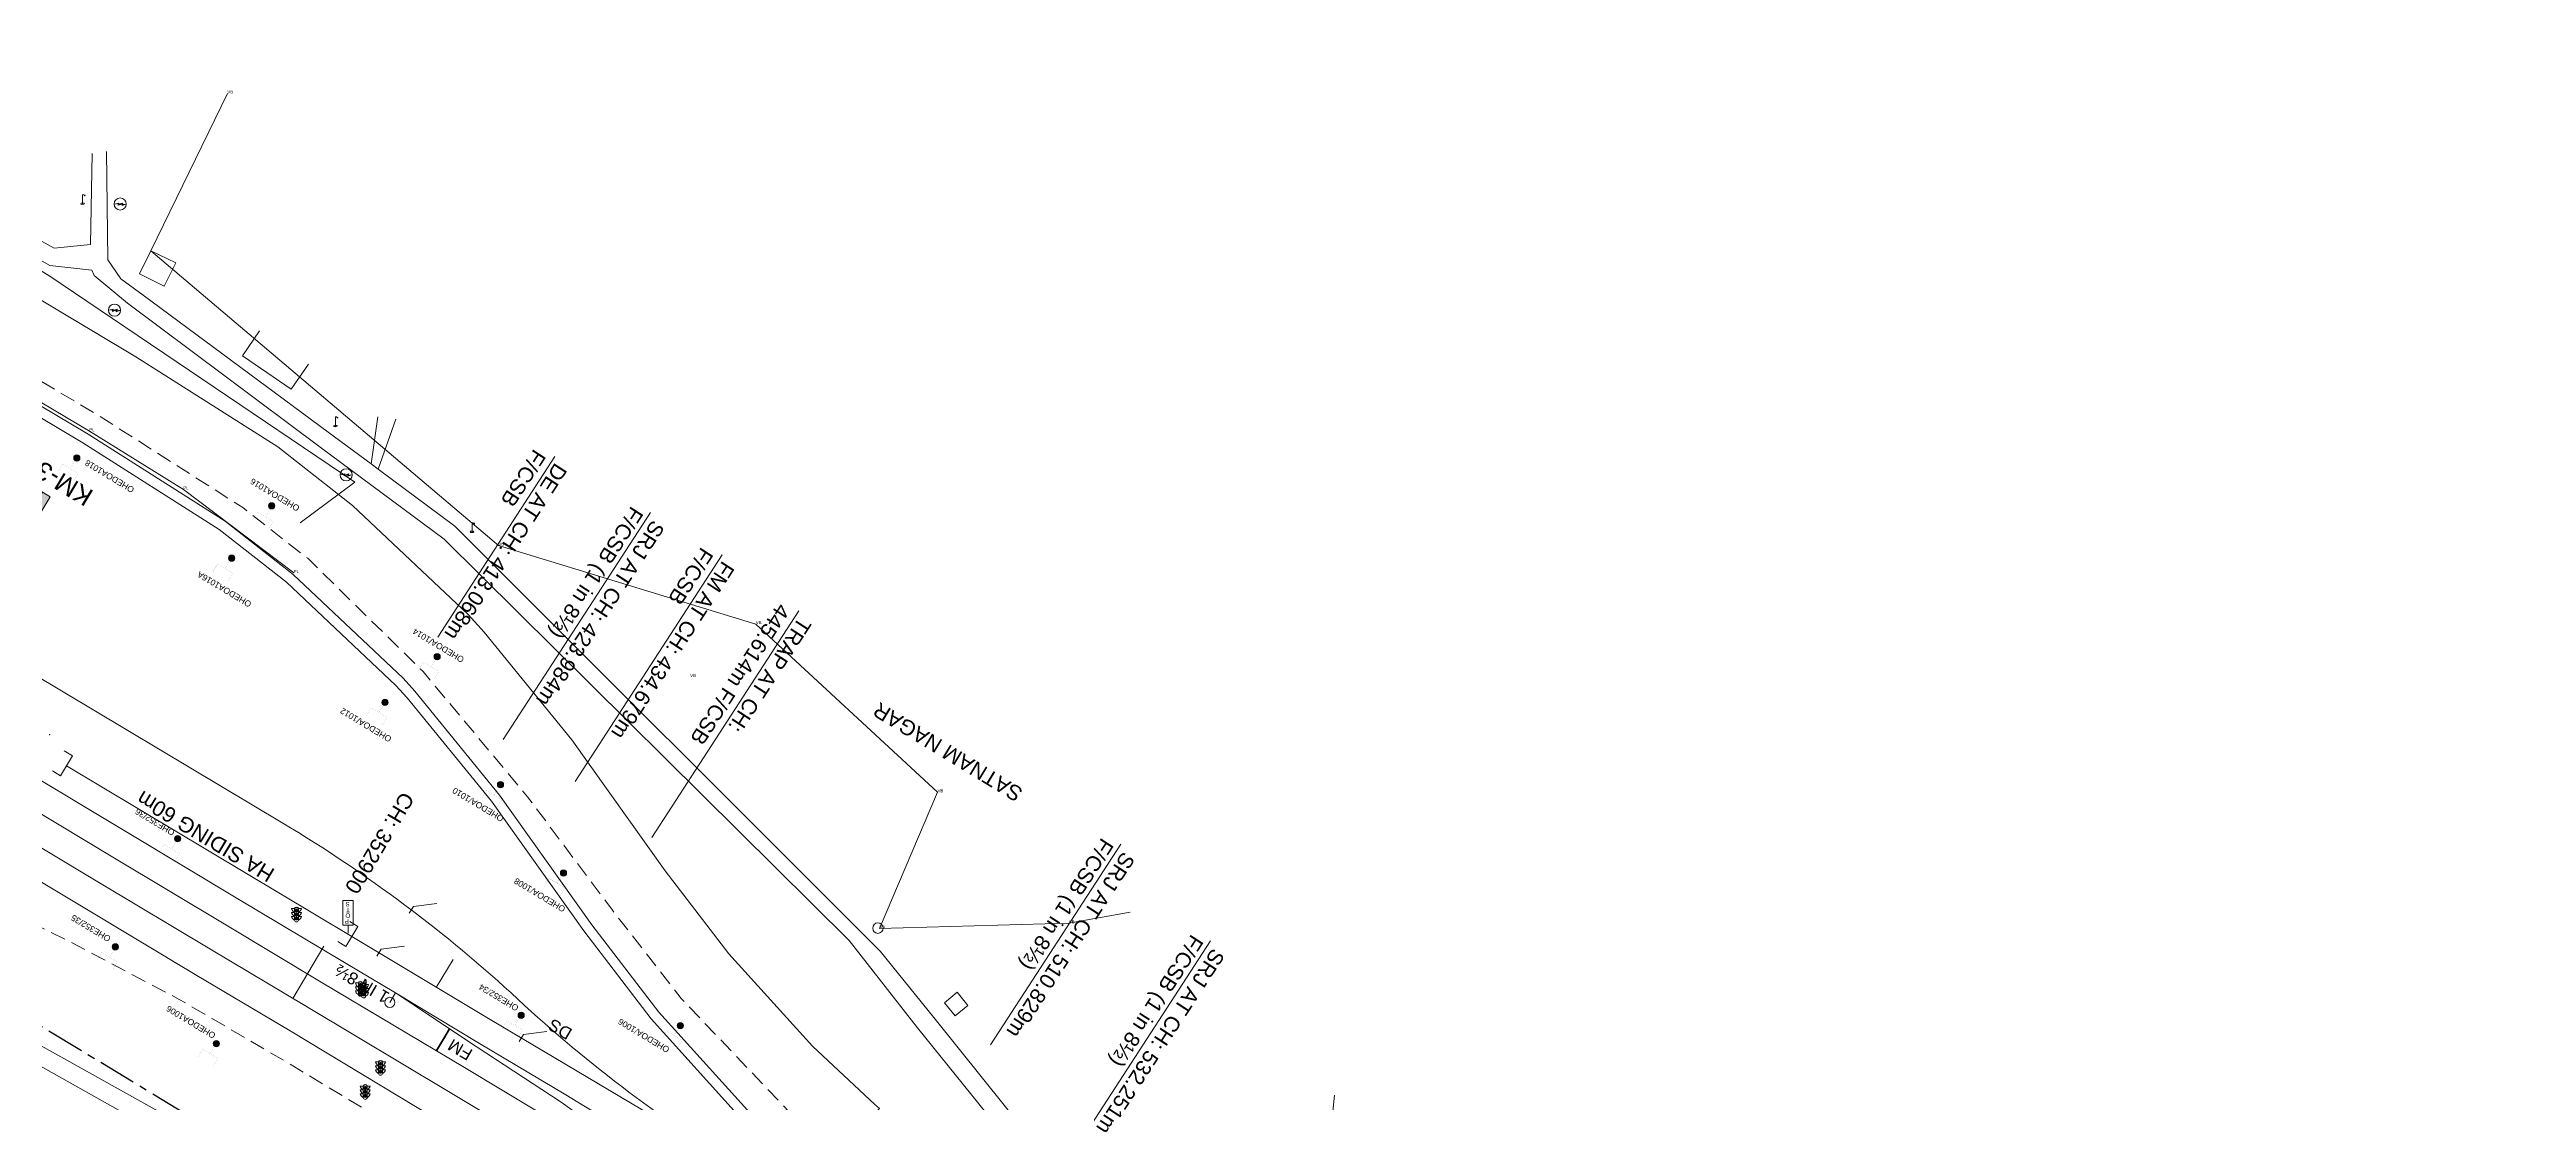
# Model space of a CAD drawing. Header units: feet. Extents: x 593168 to 611286, y 3401475 to 3412398.
# Drawn here: x 600156.6 to 600564.8, y 3408131.5 to 3408305 of the extents above; entities that cross this region are included whole.
import ezdxf
from ezdxf.enums import TextEntityAlignment as Align

# ---------------------------------------------------------------- set-up
doc = ezdxf.new("R2010")
doc.units = ezdxf.units.FT
doc.header["$MEASUREMENT"] = 0
doc.linetypes.add('CENTER', pattern=[2, 1.25, -0.25, 0.25, -0.25])
doc.linetypes.add('DASHED', pattern=[0.75, 0.5, -0.25])
for name, color, linetype, lineweight in [('Compound Wall', 251, 'Continuous', 0), ("DORAHA STN. SRJ's", 251, 'Continuous', 0), ('Electric Pole', 251, 'Continuous', 0), ('Exg track', 7, 'Continuous', 0), ('Existing IR Chainage', 7, 'Continuous', 0), ('Existing IR Track', 143, 'Continuous', 0), ('IR PROP. DETAILS', 190, 'Continuous', 0), ('KM STONE', 7, 'Continuous', 0), ('Lamp_Post', 251, 'Continuous', 0), ('OHE MAST', 8, 'Continuous', 0), ('OHE MAST TEXT', 8, 'Continuous', 0), ('Pipe Line', 4, 'Continuous', 0), ('Platform', 7, 'Continuous', 0), ('Religious_Place', 251, 'Continuous', 0), ('Residential Building Semipucca', 251, 'Continuous', 0), ('Sign Board', 251, 'Continuous', 0), ('SRJ13A', 251, 'Continuous', 0), ('STOP', 251, 'Continuous', 0), ('Subroad Edge', 34, 'Continuous', 0), ('Village Area', 251, 'Continuous', 0), ('Village Area text', 251, 'Continuous', 0), ('Village Name', 7, 'Continuous', 0), ('Well', 5, 'Continuous', 0)]:
    doc.layers.add(name, color=color, linetype=linetype, lineweight=lineweight)
doc.layers.add('Existing Railway Boundary', color=7, linetype='CENTER')
doc.styles.add('CUT-FILL', font='cut-fill.shx', dxfattribs={"height": 2})
doc.styles.get("Standard").update_dxf_attribs({"font": 'arial.ttf'})
doc.styles.add('Style-Arial', font='arial.ttf')
doc.styles.add('Vill txt', font='arial.ttf', dxfattribs={"height": 3})

# ---------------------------------------------------------------- blocks, each defined once
blk = doc.blocks.new('EP')
blk.add_hatch(color=8).paths.add_polyline_path([(-0.21, -0.05), (-0.21, 0.16), (-0.93, -0.01), (-0.31, 0.07), (-0.31, -0.19), (0.31, 0), (0.31, -0.24), (0.94, -0.01), (0.41, -0.1), (0.43, 0.15)])
at = {"color": 8}
for p, q in [((-0.93, -0.01), (-0.21, 0.16)), ((-0.31, 0.07), (-0.93, -0.01)), ((-0.31, -0.19), (-0.31, 0.07)), ((0.31, 0), (-0.31, -0.19)), ((-0.21, 0.16), (-0.21, -0.05)), ((-0.21, -0.05), (0.43, 0.15)), ((0.31, -0.24), (0.31, 0)), ((0.43, 0.15), (0.41, -0.1)), ((0.94, -0.01), (0.31, -0.24)), ((0.41, -0.1), (0.94, -0.01))]:
    blk.add_line(p, q, dxfattribs=at)
blk.add_circle((0, 0), 1, dxfattribs=at)
blk = doc.blocks.new('LP')
for points in [[(0, 0), (0, 1.5)], [(0.25, 1.35), (0.44, 1.35)]]:
    blk.add_lwpolyline(points)
for centre, radius, start, end in [((0.07, 0.99), 0.519, 57.6425, 97.3165), ((0.34, 1.33), 0.094, 11.7012, 168.0476)]:
    blk.add_arc(centre, radius, start, end)
at = {"extrusion": (0, 0, -1)}
blk.add_ellipse((0, 0.01), major_axis=(0.308, 0), ratio=0.400495, dxfattribs=at)
blk.add_ellipse((0.35, 1.36), major_axis=(0.0017, 0.0438), ratio=0.461056, start_param=1.74022, end_param=4.575836)
blk = doc.blocks.new('SIG')
for color, points in [(1, [(-0.22, 0.42, 0.180295), (-0.01, 0.33, -0.00255), (0.01, 0.33, -0.00255), (0.02, 0.33, 0.180295), (0.23, 0.42, -0.002654), (0.25, 0.44, 0.184495), (0.33, 0.65, 1.000001), (-0.32, 0.65, 0.184495), (-0.24, 0.44, -0.002654)]), (2, [(0.23, -0.23, -0.002654), (0.25, -0.21, 0.184495), (0.33, 0.01, 1.000001), (-0.32, 0.01, 0.184495), (-0.24, -0.21, -0.002654), (-0.22, -0.23, 0.180295), (-0.01, -0.32, -0.00255), (0.01, -0.32, -0.00255), (0.02, -0.32, 0.180295)]), (3, [(0.23, -0.88, -0.002654), (0.25, -0.86, 0.184495), (0.33, -0.64, 1.000001), (-0.32, -0.64, 0.184495), (-0.24, -0.86, -0.002654), (-0.22, -0.88, 0.395599)])]:
    blk.add_hatch(color=color).paths.add_polyline_path(points)
for p, q in [((-0.31, 0.98), (-0.32, -0.9)), ((0.33, -0.9), (0.32, 0.98))]:
    blk.add_line(p, q)
for points in [[(-0.31, 0.98), (-0.81, 0.98, 0.198758), (-0.42, 0.41, 0.003814), (-0.31, 0.39, 0.003814)], [(-0.31, 0.33), (-0.81, 0.33, 0.198758), (-0.42, -0.23, 0.003727), (-0.32, -0.26, 0.003727)], [(0.32, 0.98), (0.82, 0.98, -0.198758), (0.44, 0.41, -0.003814), (0.32, 0.39, -0.003814)], [(0.32, 0.33), (0.82, 0.33, -0.198758), (0.44, -0.23, -0.003727), (0.33, -0.26, -0.003727)], [(-0.32, -0.32), (-0.81, -0.32, 0.198758), (-0.42, -0.88, 0.003639), (-0.32, -0.9)], [(0.33, -0.32), (0.82, -0.32, -0.198758), (0.44, -0.88, -0.003639), (0.33, -0.9)]]:
    blk.add_lwpolyline(points, format="xyb")
for centre, radius, start, end in [((0.01, 0.91), 0.324, 12.4049, 167.5951), ((0.01, 0.81), 0.357, 27.7578, 152.2422), ((0.01, -0.9), 0.324, 181.4572, 358.5428)]:
    blk.add_arc(centre, radius, start, end)
blk = doc.blocks.new('STOP')
at = {"layer": 'SRJ13A'}
blk.add_lwpolyline([(0.84, 5.38), (-0.84, 5.38), (-0.84, 1.32), (0.84, 1.32)], close=True, dxfattribs=at)
blk.add_lwpolyline([(0, 1.32), (0, 0)], dxfattribs=at)
at = {"layer": 'SRJ13A', "style": 'CUT-FILL'}
for s, p in [('S', (0.27, 5.16)), ('T', (0.31, 4.2)), ('P', (0.13, 2.3)), ('O', (0.37, 3.27))]:
    blk.add_text(s, height=0.739, rotation=180, dxfattribs=at).set_placement(p)
blk = doc.blocks.new('KM POST PLAN')
h = blk.add_hatch(color=256)
h.dxf.hatch_style = 1
h.paths.add_polyline_path([(0, -8.47), (-3, -8.47), (-3, -20), (0, -20)])
h.paths.add_polyline_path([(0, -8.47), (0, 0), (-6.25, -8.47)])
for points in [[(0, 0), (-6.25, -8.47), (6.25, -8.47)], [(0, 0), (0, -20)], [(0, 0), (6.25, -8.47)], [(3, -8.47), (3, -20), (-3, -20), (-3, -8.47)]]:
    blk.add_lwpolyline(points)
at = {"style": 'Style-Arial'}
blk.add_attdef('KM-POST', text='', height=6, dxfattribs=at).set_placement((0, -26, -263.95), align=Align.MIDDLE_CENTER)
blk = doc.blocks.new('OHE MAST')
h = blk.add_hatch(color=256)
h.dxf.hatch_style = 1
edge = h.paths.add_edge_path()
edge.add_arc((0, 0), 0.514, 0, 360)
at = {"const_width": 0.01}
for points in [[(1.5, 3.5), (1.5, 2), (-1.5, 2), (-1.5, 3.5)], [(0, 2), (0, 0)]]:
    blk.add_lwpolyline(points, dxfattribs=at)
blk.add_circle((0, 0), 0.514)

msp = doc.modelspace()

# ---------------------------------------------------------------- linework, layer by layer
at = {"layer": 'Compound Wall'}
for points in [[(600105.765, 3408298.4011, 258.4254), (600123.1193, 3408287.7133, 258.5034), (600156.4593, 3408267.7863, 258.4864), (600206.8859, 3408233.7246, 258.8532)], [(600206.8859, 3408233.7246, 258.8532), (600197.8545, 3408227.0462, 260.6927)]]:
    msp.add_polyline3d(points, dxfattribs=at)
at = {"layer": "DORAHA STN. SRJ's", "lineweight": 13, "flags": 128}
for points, elevation in [([(600239.844, 3408237.9372), (600220.5326, 3408208.195)], -260.0829), ([(600267.4397, 3408221.7643), (600243.1695, 3408184.3849)], 260.0829), ([(600280.0758, 3408212.5428), (600255.8056, 3408175.1635)], 260.0829)]:
    msp.add_lwpolyline(points, dxfattribs=dict(at, elevation=elevation))
for points in [[(600255.6027, 3408228.7147), (600231.3324, 3408191.3353)], [(600333.1327, 3408174.0485), (600311.6586, 3408140.9754)], [(600347.9284, 3408158.1352), (600323.6582, 3408120.7558)]]:
    msp.add_lwpolyline(points, dxfattribs=at)
at = {"layer": 'Exg track'}
msp.add_line((600213.5676, 3408149.5387), (600212.6429, 3408147.9842), dxfattribs=at)
at = {"layer": 'Exg track', "const_width": 0.3, "elevation": 461.8699}
msp.add_lwpolyline([(600222.4865, 3408143.6174), (600220.3167, 3408139.9841)], dxfattribs=at)
at = {"layer": 'Exg track', "elevation": 260.0829}
msp.add_lwpolyline([(600233.9716, 3408141.5519), (600234.664, 3408142.6907), (600238.5266, 3408143.1882)], dxfattribs=at)
at = {"layer": 'Exg track'}
msp.add_circle((600212.6429, 3408147.9842), 0.8325, dxfattribs=at)
at = {"layer": 'Existing IR Chainage', "color": 7, "linetype": 'Continuous', "lineweight": 13, "flags": 128}
msp.add_lwpolyline([(600201.7833, 3408157.2253), (600196.6653, 3408148.6343)], dxfattribs=at)
at = {"layer": 'Existing IR Track', "color": 88, "linetype": 'DASHED', "ltscale": 5, "flags": 128}
for points in [[(600300.9941, 3408082.3917), (600280.6872, 3408091.1888), (600278.194, 3408092.197), (600275.4645, 3408093.2597), (600259.8356, 3408100.2013), (600244.9725, 3408108.5287), (600217.7499, 3408124.797), (600195.4514, 3408138.2511), (600177.9328, 3408148.4846), (600159.1489, 3408158.3834), (600139.3863, 3408168.0445), (600121.5005, 3408176.271), (600103.4945, 3408184.3792), (600085.5503, 3408192.4555), (600068.2262, 3408200.1721), (600044.0212, 3408211.0553), (600024.1862, 3408220.0175), (600004.0911, 3408229.1691), (599986.1424, 3408237.2709), (599968.0807, 3408245.4461), (599948.2324, 3408254.4952), (599909.4774, 3408276.0415), (599891.8619, 3408285.7167), (599873.0778, 3408294.3827), (599855.3291, 3408302.1459), (599838.3999, 3408309.725), (599821.0558, 3408317.7999), (599803.6602, 3408326.1886), (599786.4958, 3408334.8279), (599768.6698, 3408343.7482), (599750.442, 3408353.5777), (599744.6879, 3408357.0053), (599724.0956, 3408370.2137), (599704.7053, 3408384.0115), (599686.8914, 3408399.2996), (599669.2958, 3408416.597), (599652.1152, 3408433.2776), (599635.9553, 3408446.7247), (599620.8413, 3408457.3073), (599602.7895, 3408468.5208), (599565.5836, 3408490.2766), (599549.4534, 3408499.7086), (599533.478, 3408508.9593), (599491.1348, 3408533.6096)], [(600371.7741, 3408059.102), (600352.7103, 3408073.6753), (600351.4286, 3408074.6873), (600348.6872, 3408076.7912), (600341.272, 3408082.5498), (600311.4863, 3408102.3599), (600287.0632, 3408120.9234), (600260.655, 3408148.6428), (600249.3309, 3408163.1641), (600235.3453, 3408181.8862), (600218.1266, 3408202.5097), (600199.1191, 3408221.1831), (600188.3962, 3408229.5465), (600164.7737, 3408244.6274), (600138.4067, 3408260.3476), (600113.8224, 3408274.9741), (600086.4067, 3408291.3862), (600061.2619, 3408306.475), (600034.6374, 3408322.3375), (600016.572, 3408333.1355), (599985.9365, 3408351.4066), (599957.6168, 3408368.3825), (599953.3616, 3408370.9223)]]:
    msp.add_lwpolyline(points, dxfattribs=at)
at = {"layer": 'Existing IR Track', "flags": 128}
for points in [[(600308.851, 3408097.9517), (600295.5444, 3408107.3834), (600293.6546, 3408108.8504), (600291.8701, 3408110.2163), (600281.6032, 3408118.582), (600270.3986, 3408129.0294), (600255.7051, 3408145.2896), (600244.6044, 3408159.775), (600229.3954, 3408181.1272), (600215.5063, 3408198.1644), (600213.6383, 3408200.2358), (600195.5917, 3408217.2245), (600184.5278, 3408225.9536), (600162.0459, 3408240.2023), (600135.3862, 3408256.1082), (600117.2637, 3408266.9192), (600083.7776, 3408286.917)], [(600584.4159, 3407922.6305), (600564.8022, 3407935.1631), (600537.0206, 3407953.0677), (600500.1394, 3407977.0439), (600479.8842, 3407989.8178), (600449.876, 3408008.1096), (600405.9148, 3408034.4547), (600386.1871, 3408046.2245), (600384.4007, 3408047.2822), (600381.721, 3408048.9093), (600369.5231, 3408056.2142), (600336.6831, 3408075.8974), (600306.7731, 3408093.7247), (600269.3995, 3408116.1115), (600252.0912, 3408126.4643), (600244.6327, 3408130.9545), (600241.6537, 3408132.7404), (600227.1768, 3408141.396), (600213.5676, 3408149.5387), (600205.1492, 3408154.5418), (600187.891, 3408164.8784), (600169.667, 3408175.8), (600151.0932, 3408186.9463)], [(600249.804, 3408122.3248), (600224.9315, 3408137.2283), (600201.3454, 3408151.3135), (600185.3382, 3408160.9522), (600167.2562, 3408171.7703), (600148.7404, 3408182.8809)], [(600248.8538, 3408117.3795), (600222.5644, 3408133.1336), (600198.9316, 3408147.2842), (600182.9646, 3408156.7963), (600164.7697, 3408167.705), (600146.296, 3408178.7896)], [(600347.799, 3408058.2396), (600331.3916, 3408067.4606), (600318.2449, 3408074.131), (600315.841, 3408075.3094), (600312.7644, 3408076.8603), (600300.9941, 3408082.3917), (600278.9748, 3408093.7293), (600276.2166, 3408095.2087), (600261.7297, 3408103.72), (600246.8072, 3408112.7472), (600220.0545, 3408128.8717), (600196.195, 3408143.3034), (600180.5711, 3408152.5682), (600162.1174, 3408163.6643), (600143.6467, 3408174.7443)], [(600204.0806, 3408158.0173), (600205.4204, 3408157.2146), (600207.3923, 3408160.5058), (600206.0525, 3408161.3085)], [(600371.7741, 3408059.102), (600351.8697, 3408072.4561), (600350.353, 3408073.3268), (600347.4907, 3408075.0847), (600339.4194, 3408079.9213), (600308.851, 3408097.9517), (600294.5571, 3408106.3447), (600292.5249, 3408107.5299), (600290.6416, 3408108.6556), (600271.5201, 3408120.04), (600254.0619, 3408130.3602), (600229.2081, 3408145.165), (600206.4063, 3408158.8602)], [(600285.655, 3408100.8697), (600267.277, 3408112.7043), (600251.1366, 3408124.1704), (600244.0361, 3408129.2556), (600240.8931, 3408131.5149), (600226.8554, 3408140.7169), (600213.5676, 3408149.5387)]]:
    msp.add_lwpolyline(points, dxfattribs=at)
at = {"layer": 'Existing Railway Boundary', "ltscale": 5}
msp.add_lwpolyline([(601317.2433, 3407450.7097), (601224.899, 3407507.0908), (601103.8361, 3407576.9037), (601076.3041, 3407593.1922), (601027.0445, 3407622.1279), (600800.8989, 3407757.7565), (600729.53, 3407800.2216), (600590.7896, 3407882.7312), (600531.0891, 3407918.878), (600526.2178, 3407921.6024), (600502.3694, 3407935.4788), (600422.2553, 3407983.1065), (600376.8527, 3408011.2163), (600345.4847, 3408028.7629), (600315.7213, 3408046.6622), (600129.9447, 3408159.317), (599995.7813, 3408208.5798), (599954.336, 3408225.7264), (599945.3157, 3408214.7803), (599936.2222, 3408204.7154)], dxfattribs=at)
at = {"layer": 'IR PROP. DETAILS'}
msp.add_lwpolyline([(599916.5068, 3408344.0341), (600195.0009, 3408177.5372, -0.05223205), (600233.7344, 3408148.505, 0.05144606), (600271.8433, 3408119.8476)], format="xyb", dxfattribs=at)
for points in [[(600143.9297, 3408270.4294), (600170.7831, 3408254.4079), (600194.1815, 3408239.5784), (600206.4922, 3408229.8656), (600225.5656, 3408211.9104), (600228.1688, 3408209.0236), (600242.6633, 3408191.2438), (600258.018, 3408169.6872), (600268.5306, 3408155.969), (600282.2928, 3408140.7394), (600292.5685, 3408131.1582), (600293.371, 3408130.5043), (600283.0945, 3408119.483)], [(600283.1188, 3408119.509), (600282.7052, 3408119.846), (600271.594, 3408130.2063), (600256.9941, 3408146.3629), (600245.9525, 3408160.7713), (600230.7289, 3408182.144), (600216.7789, 3408199.2558), (600214.8371, 3408201.4091), (600196.6873, 3408218.495), (600185.498, 3408227.3229), (600162.924, 3408241.63), (600136.245, 3408257.5475)], [(600157.0234, 3408186.1316), (600158.3632, 3408185.3289), (600160.3351, 3408188.6201), (600158.9953, 3408189.4228)], [(600159.3491, 3408186.9745), (600206.3973, 3408158.8452)], [(600215.8437, 3408162.6609), (600216.5361, 3408163.7997), (600220.3987, 3408164.2973)], [(600210.5042, 3408155.6216), (600211.1965, 3408156.7604), (600215.0592, 3408157.258)], [(600223.0631, 3408155.0694), (600220.2924, 3408150.4563)]]:
    msp.add_lwpolyline(points, dxfattribs=at)
at = {"layer": 'Pipe Line'}
msp.add_polyline3d([(600196.803, 3408218.776, 259.189), (600178.618, 3408232.53, 259.195), (600163.125, 3408242.123, 259.196), (600136.915, 3408257.691, 259.167), (600111.276, 3408272.775, 259.1), (600084.915, 3408288.453, 258.998), (600059.13, 3408303.882, 258.969), (599984.187, 3408348.936, 258.923), (599955.791, 3408365.898, 258.994), (599931.935, 3408380.325, 258.94), (599908.133, 3408394.497, 258.927), (599879.266, 3408411.472, 258.87), (599856.958, 3408424.961, 258.89), (599831.098, 3408440.387, 259.174), (599813.093, 3408451.16, 258.999), (599790.189, 3408464.58, 258.696)], dxfattribs=at)
at = {"layer": 'Platform'}
msp.add_point((600156.557, 3408192.086, 259.643), dxfattribs=at)
at = {"layer": 'Religious_Place'}
msp.add_polyline3d([(600305.8123, 3408145.7416, 258.5923), (600307.9299, 3408147.4653, 258.5813), (600306.1783, 3408149.6563, 258.6153), (600304.0607, 3408147.9325, 258.6153)], close=True, dxfattribs=at)
at = {"layer": 'Residential Building Semipucca'}
msp.add_polyline3d([(600175.4727, 3408266.0582, 261.5974), (600171.3861, 3408268.0629, 261.5025), (600173.2734, 3408271.8822, 261.5785), (600177.3609, 3408269.8771, 261.5785)], close=True, dxfattribs=at)
msp.add_polyline3d([(600199.2336, 3408253.1745, 262.6701), (600196.4066, 3408249.0522, 262.6701), (600188.3561, 3408254.5731, 260.7497), (600191.1832, 3408258.6954, 260.7497)], dxfattribs=at)
at = {"layer": 'Subroad Edge'}
for points in [[(600059.9713, 3408335.8342, 257.8485), (600057.0262, 3408330.4178, 257.9275), (600063.6066, 3408319.6151, 258.0705), (600071.2276, 3408311.6548, 258.2574), (600087.5276, 3408306.1806, 258.2614), (600100.1102, 3408304.0053, 258.3394), (600107.0389, 3408300.959, 258.3104), (600124.1532, 3408290.7094, 258.2394), (600157.3354, 3408272.3014, 258.4754), (600163.3323, 3408272.9117, 258.6003), (600163.602, 3408287.8968, 258.5064)], [(600379.0208, 3408057.5918, 259.3181), (600379.9313, 3408059.4183, 259.1712), (600380.9753, 3408063.3183, 258.8113), (600377.6719, 3408066.6901, 258.7173), (600356.8889, 3408081.0218, 258.7313), (600331.2988, 3408104.5269, 258.6403), (600299.6422, 3408143.7859, 258.5473), (600288.3426, 3408158.182, 258.6843), (600221.6275, 3408224.3598, 258.6303), (600201.1635, 3408239.5254, 258.8023), (600169.4299, 3408263.2607, 258.6893), (600163.9089, 3408267.816, 258.6263), (600163.5282, 3408268.6479, 258.5753), (600156.5847, 3408269.4234, 258.4834), (600123.3808, 3408288.3093, 258.3794)], [(600368.3276, 3408132.7017, 258.3963), (600366.1053, 3408110.4822, 258.4034), (600358.3422, 3408083.7346, 258.6723), (600333.9695, 3408106.0658, 258.5983), (600302.2929, 3408145.4931, 258.5044), (600293.487, 3408156.4086, 258.6553), (600223.3747, 3408226.4983, 258.7833), (600210.7312, 3408235.853, 258.8243), (600209.5668, 3408236.7547, 258.8503), (600202.4877, 3408241.9739, 258.7993), (600172.0147, 3408264.5688, 258.7093), (600168.2839, 3408267.27, 258.6563), (600166.1761, 3408270.401, 258.6223), (600165.9626, 3408288.2335, 258.4814)], [(600209.5668, 3408236.7547, 258.8503), (600210.6649, 3408244.4857, 258.8812)], [(600210.7312, 3408235.853, 258.8243), (600213.6596, 3408244.1304, 258.9392)], [(600603.492, 3407868.7656, 258.0835), (600565.6214, 3407890.6802, 258.0845), (600532.7257, 3407910.4057, 258.0955), (600488.0185, 3407937.4354, 258.0575), (600445.2705, 3407963.0509, 258.1085), (600429.7554, 3407972.5738, 258.1305), (600382.2869, 3408001.0583, 258.2724), (600379.9792, 3408003.1788, 258.3214), (600376.839, 3408005.1285, 258.4254), (600368.1322, 3408010.1907, 258.6703), (600367.1834, 3408010.3897, 258.7263), (600364.5416, 3408012.3183, 258.7963), (600351.0258, 3408020.4237, 258.8263), (600342.985, 3408025.5583, 258.5763), (600305.3909, 3408048.1333, 258.1155), (600283.6828, 3408061.3142, 258.0565), (600228.2712, 3408095.2583, 258.1585), (600206.7717, 3408108.4121, 258.0635), (600156.8294, 3408136.471, 258.2984), (600132.8452, 3408149.871, 258.4484), (600096.3159, 3408166.3305, 258.5343), (600086.6197, 3408170.2176, 258.5843), (600083.6553, 3408174.315, 258.6743)], [(600088.6533, 3408172.7205, 258.6153), (600094.3857, 3408170.4535, 258.5893), (600134.4616, 3408152.4555, 258.4914), (600155.1841, 3408140.8129, 258.3584), (600209.59, 3408110.4267, 258.1045), (600230.2703, 3408097.9064, 258.1075), (600256.8425, 3408081.6887, 258.1415), (600285.4314, 3408064.0284, 258.0075), (600306.8612, 3408051.0591, 258.1155), (600345.1063, 3408028.1964, 258.5983), (600353.021, 3408024.4762, 258.8562), (600355.3593, 3408024.2495, 258.9112)]]:
    msp.add_polyline3d(points, dxfattribs=at)
at = {"layer": 'Village Area'}
msp.add_polyline3d([(600185.8673, 3408297.7964, 266.7959), (600173.2734, 3408271.8822, 261.5785), (600230.5466, 3408223.2798, 260.7707), (600272.9782, 3408210.3454, 257.7406), (600302.9387, 3408182.6108, 258.0445), (600293.3344, 3408160.1491, 259.0672), (600324.5815, 3408161.0123, 259.0562), (600334.663, 3408162.8268, 258.8336)], dxfattribs=at)
at = {"layer": 'Well'}
msp.add_circle((600293.0994, 3408160.2183, 258.8782), 0.8653, dxfattribs=at)

# ---------------------------------------------------------------- block references
at = {"layer": 'Electric Pole', "xscale": 0.9997078269552191, "yscale": 0.9997078269552191, "zscale": 0.9997078269552191}
for p in [(600168.1913, 3408279.5779, 261.5605), (600167.2515, 3408262.0701, 264.4216), (600205.4344, 3408234.9498, 260.9236)]:
    msp.add_blockref('EP', p, dxfattribs=at)
at = {"layer": 'KM STONE', "xscale": 0.5, "yscale": 0.5, "zscale": 0.5, "rotation": 148.9903102435466}
msp.add_blockref('KM POST PLAN', (600150.2352, 3408223.5383), dxfattribs=at).add_auto_attribs({'KM-POST': 'KM-353'})
at = {"layer": 'Lamp_Post', "xscale": 0.9997078269552191, "yscale": 0.9997078269552191, "zscale": 0.9997078269552191}
for p in [(600162.0032, 3408279.6192, 261.4255), (600203.6678, 3408242.9791, 262.3302), (600226.1901, 3408225.5328, 260.7447)]:
    msp.add_blockref('LP', p, dxfattribs=at)
at = {"layer": 'OHE MAST', "rotation": 149.0208306544456}
for p in [(600161.0539, 3408237.7164), (600193.1534, 3408229.8248), (600186.5651, 3408221.1979), (600220.45, 3408204.9641), (600211.8493, 3408197.4308), (600230.8835, 3408183.8608), (600177.6642, 3408174.9509), (600241.2684, 3408169.2908), (600167.4094, 3408157.1379), (600234.2952, 3408145.8592), (600260.5409, 3408144.1459), (600184.0544, 3408141.1926)]:
    msp.add_blockref('OHE MAST', p, dxfattribs=at)
at = {"layer": 'Sign Board', "xscale": 0.9997078269552191, "yscale": 0.9997078269552191, "zscale": 0.9997078269552191}
for p in [(600197.2574, 3408162.4686, 262.9201), (600207.7852, 3408150.2048, 261.8804), (600208.3109, 3408149.9326, 263.8708), (600211.0991, 3408137.1922, 260.6277), (600208.5796, 3408133.2135, 259.745)]:
    msp.add_blockref('SIG', p, dxfattribs=at)
at = {"layer": 'STOP', "xscale": 0.9997078269552191, "yscale": 0.9997078269552191, "zscale": 0.9997078269552191}
msp.add_blockref('STOP', (600205.758, 3408159.3822, 259.691), dxfattribs=at)

# ---------------------------------------------------------------- texts
at = {"layer": "DORAHA STN. SRJ's", "lineweight": 13, "char_height": 2.5, "attachment_point": 4, "rotation": 237.004561, "line_spacing_factor": 0.648, "style": 'Style-Arial'}
for s, insert, width in [('\\pxsm1;DE AT CH: 413.068m F/CSB', (600239.1913, 3408237.5439), 36.578812), ('\\pxsm1;SRJ AT CH: 423.984m F/CSB (1 in 8½)', (600254.95, 3408228.3213), 39.815659), ('\\pxsm1;FM AT CH: 434.679m F/CSB', (600266.7871, 3408221.371), 41.254282), ('\\pxsm1;TRAP AT CH: 445.614m F/CSB', (600279.4231, 3408212.1495), 35.859537), ('\\pxsm1;SRJ AT CH: 510.829m F/CSB (1 in 8½)', (600332.4801, 3408173.6552), 44.535157), ('\\pxsm1;SRJ AT CH: 532.251m F/CSB (1 in 8½)', (600347.2758, 3408157.7419), 45.229772)]:
    msp.add_mtext(s, dxfattribs=dict(at, insert=insert, width=width))
at = {"layer": 'Exg track'}
for s, p in [('1 IN 8½', (600212.7707, 3408149.4373)), ('DS', (600242.8883, 3408143.4431, -4.3027)), ('FM', (600226.4743, 3408140.0253))]:
    msp.add_text(s, height=2, rotation=149.797857, dxfattribs=at).set_placement(p)
at = {"layer": 'Existing IR Chainage', "color": 7, "lineweight": 0, "insert": (600206.1854, 3408166.2428), "char_height": 2.5, "attachment_point": 6, "rotation": 239.216062, "line_spacing_factor": 0.60036, "style": 'Style-Arial'}
msp.add_mtext('CH: 352900', dxfattribs=at)
at = {"layer": 'IR PROP. DETAILS'}
msp.add_text('HA SIDING 60m', height=2.5, rotation=149, dxfattribs=at).set_placement((600171.2778, 3408181.9266, 613.7163), align=Align.MIDDLE_RIGHT)
at = {"layer": 'OHE MAST TEXT'}
for s, p in [('OHEDOA1018', (600170.6378, 3408232.7599, 261.782)), ('OHEDOA1016', (600197.8834, 3408229.7116, 260.571)), ('OHEDOA1016A', (600189.9523, 3408213.8953, 260.503)), ('OHEDOA/1014', (600225.0062, 3408204.769, 261.986)), ('OHEDOA/1012', (600213.0449, 3408191.6773, 261.971)), ('OHEDOA/1010', (600231.5379, 3408178.5457, 261.519)), ('OHE352/36', (600177.3218, 3408176.2461, 263.232)), ('OHEDOA/1008', (600241.6952, 3408163.6389, 261.428)), ('OHE352/35', (600166.7536, 3408158.7477, 263.674)), ('OHE352/34', (600233.9829, 3408147.3314, 265.788)), ('OHEDOA1006', (600184.0362, 3408142.7999, 264.419)), ('OHEDOA/1006', (600258.854, 3408140.4732, 262.575))]:
    msp.add_text(s, height=1, rotation=149, dxfattribs=at).set_placement(p)
at = {"layer": 'Pipe Line'}
for p in [(600163.125, 3408242.123, 259.196), (600178.618, 3408232.53, 259.195), (600196.803, 3408218.776, 259.189)]:
    msp.add_text('PL', height=0.5, dxfattribs=at).set_placement(p)
at = {"layer": 'Village Area text'}
for p in [(600185.867, 3408297.796, 266.796), (600230.547, 3408223.28, 260.771), (600272.978, 3408210.345, 257.741), (600262.156, 3408201.614, 257.727), (600302.939, 3408182.611, 258.044), (600293.334, 3408160.149, 259.067), (600324.582, 3408161.012, 259.056)]:
    msp.add_text('VB', height=0.5, dxfattribs=at).set_placement(p)
at = {"layer": 'Village Name', "style": 'Vill txt'}
msp.add_text('SATNAM NAGAR', height=2.5, rotation=148.676336, dxfattribs=at).set_placement((600317.1903, 3408183.0425, 52.6885))

doc.saveas('drawing.dxf')
